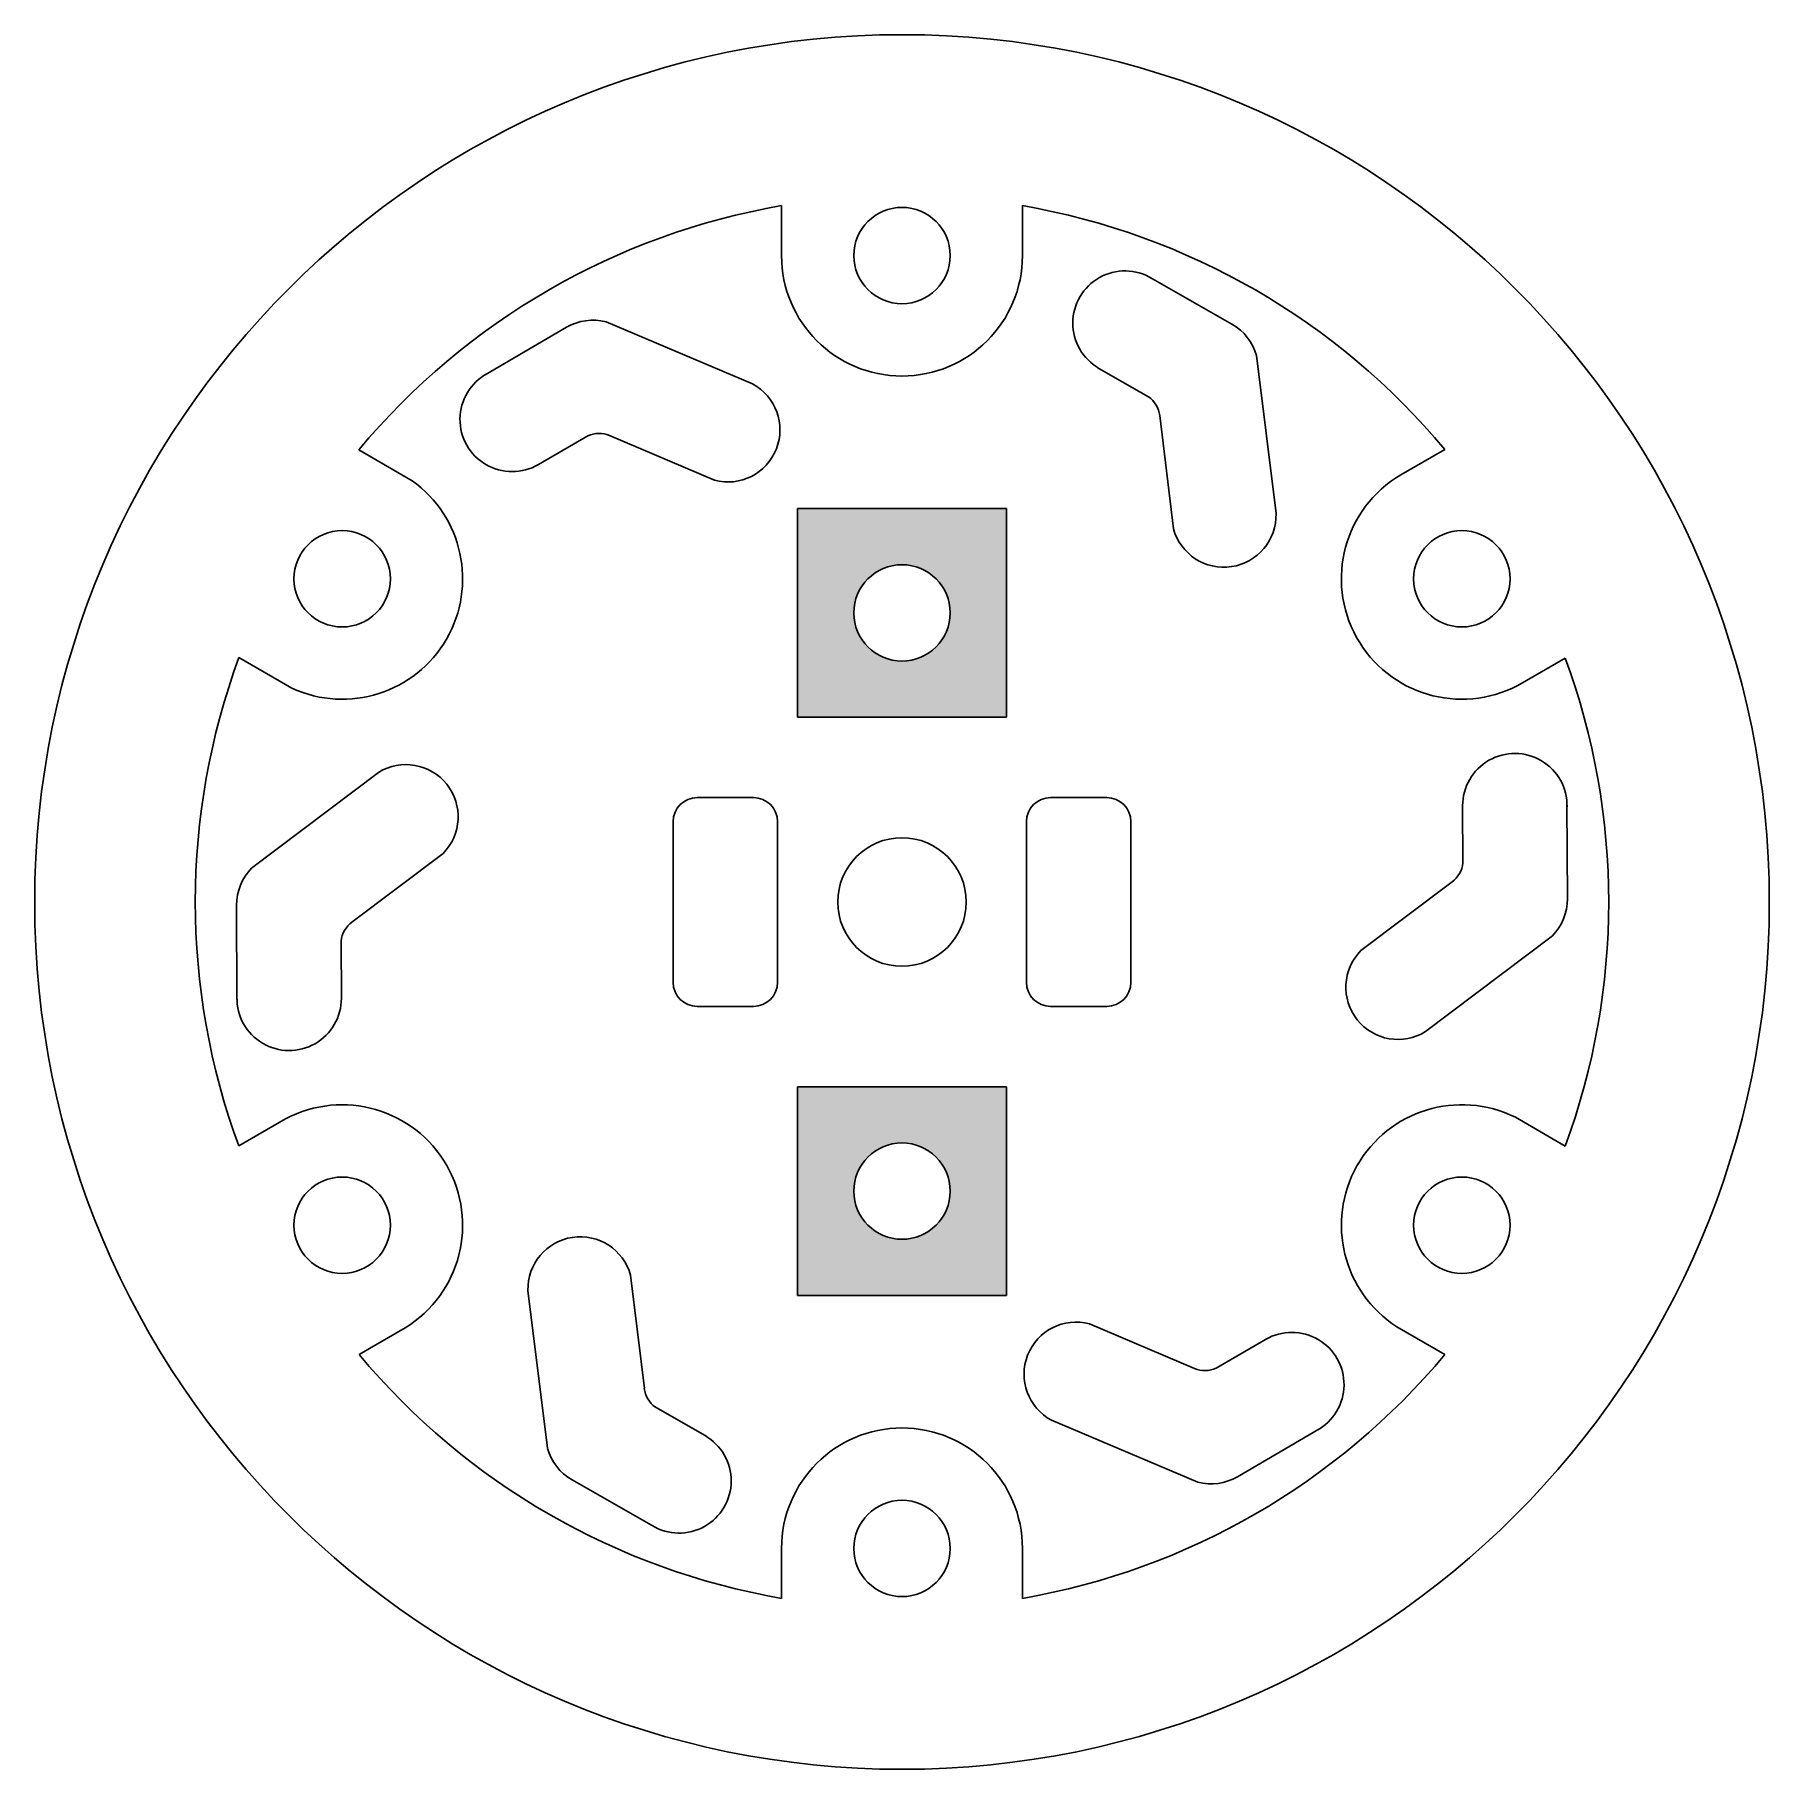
# Model space of a CAD drawing. Header units: millimetres. Extents: x 373.7 to 427.7, y 66.9 to 120.9.
import ezdxf

# ---------------------------------------------------------------- set-up
doc = ezdxf.new("R2010")
doc.units = ezdxf.units.MM
doc.layers.add('Default', color=7, linetype='Continuous')

msp = doc.modelspace()

# ---------------------------------------------------------------- hatches: boundary and pattern name
at = {"layer": 'Default', "linetype": 'Continuous'}
h = msp.add_hatch(color=1, dxfattribs=at)
h.paths.add_polyline_path([(403.947, 106.131), (397.447, 106.131), (397.447, 99.631), (403.947, 99.631)])
edge = h.paths.add_edge_path()
edge.add_ellipse((400.697, 102.881), major_axis=(1.5, 0), ratio=1, start_angle=0, end_angle=360)
h = msp.add_hatch(color=1, dxfattribs=at)
h.paths.add_polyline_path([(403.947, 88.131), (397.447, 88.131), (397.447, 81.631), (403.947, 81.631)])
edge = h.paths.add_edge_path()
edge.add_ellipse((400.697, 84.881), major_axis=(1.5, 0), ratio=1, start_angle=0, end_angle=360)

# ---------------------------------------------------------------- linework, layer by layer
at = {"layer": 'Default', "color": 7, "linetype": 'Continuous'}
for p, q in [((396.947, 114.005), (396.947, 115.559)), ((404.447, 114.005), (404.447, 115.559)), ((410.969, 111.872), (408.42, 113.327)), ((396.043, 110.012), (391.484, 111.94)), ((390.252, 111.772), (387.718, 110.292)), ((412.34, 105.977), (411.731, 110.889)), ((408.375, 109.61), (406.829, 110.493)), ((409.149, 105.5), (408.719, 109.024)), ((390.914, 108.395), (389.377, 107.498)), ((394.86, 107.009), (391.594, 108.399)), ((385.448, 106.994), (383.787, 107.954)), ((417.596, 107.967), (416.222, 107.174)), ((397.447, 106.131), (403.947, 106.131)), ((397.447, 99.631), (397.447, 106.131)), ((403.947, 106.131), (403.947, 99.631)), ((381.707, 100.534), (380.054, 101.488)), ((421.345, 101.475), (419.869, 100.623)), ((403.947, 99.631), (397.447, 99.631)), ((384.4, 97.916), (380.451, 94.932)), ((394.322, 97.131), (396.072, 97.131)), ((407.072, 97.131), (405.322, 97.131)), ((418.158, 95.096), (418.15, 96.876)), ((421.414, 93.981), (421.399, 96.915)), ((393.572, 91.381), (393.572, 96.381)), ((396.822, 96.381), (396.822, 91.381)), ((404.572, 96.381), (404.572, 91.381)), ((407.822, 91.381), (407.822, 96.381)), ((386.409, 95.391), (383.572, 93.256)), ((414.985, 92.371), (417.822, 94.505)), ((379.98, 93.781), (379.995, 90.846)), ((383.236, 92.666), (383.244, 90.885)), ((416.994, 89.845), (420.943, 92.83)), ((396.072, 90.631), (394.322, 90.631)), ((405.322, 90.631), (407.072, 90.631)), ((397.447, 88.131), (403.947, 88.131)), ((397.447, 81.631), (397.447, 88.131)), ((403.947, 88.131), (403.947, 81.631)), ((380.049, 86.287), (381.507, 87.129)), ((421.343, 86.282), (419.792, 87.178)), ((392.245, 82.262), (392.676, 78.738)), ((389.054, 81.784), (389.664, 76.873)), ((403.947, 81.631), (397.447, 81.631)), ((385.235, 80.625), (383.797, 79.795)), ((406.534, 80.752), (409.8, 79.363)), ((417.598, 79.797), (416.104, 80.66)), ((410.48, 79.366), (412.018, 80.264)), ((393.019, 78.151), (394.565, 77.268)), ((405.351, 77.749), (409.91, 75.821)), ((411.142, 75.99), (413.676, 77.469)), ((390.425, 75.89), (392.974, 74.435)), ((396.947, 73.756), (396.947, 72.203)), ((404.447, 73.756), (404.447, 72.203))]:
    msp.add_line(p, q, dxfattribs=at)
for centre, radius in [((400.697, 93.881), 27), ((400.697, 114.005), 1.5), ((383.269, 103.943), 1.5), ((418.125, 103.943), 1.5), ((400.697, 102.881), 1.5), ((400.697, 93.881), 2), ((400.697, 84.881), 1.5), ((400.697, 84.881), 1.5), ((383.269, 83.818), 1.5), ((418.125, 83.818), 1.5), ((400.697, 73.756), 1.5)]:
    msp.add_circle(centre, radius, dxfattribs=at)
for centre, radius, start, end in [((400.697, 93.881), 22, 99.8142, 140.2321), ((400.697, 93.881), 22, 39.8139, 80.1858), ((400.697, 114.005), 3.75, 180, 0), ((407.639, 111.902), 1.625, 58.8715, 240.1205), ((391.071, 110.368), 1.625, 75.2769, 120.2769), ((410.163, 110.461), 1.625, 15.2769, 60.2769), ((388.561, 108.903), 1.625, 118.8715, 300.1205), ((395.273, 108.581), 1.625, 255.2769, 61.7353), ((407.868, 108.92), 0.857, 6.958, 53.6863), ((391.258, 107.611), 0.857, 66.958, 113.6863), ((383.269, 103.943), 3.75, 245.3825, 54.4594), ((418.125, 103.943), 3.75, 120.4983, 297.7148), ((410.716, 105.928), 1.625, 195.2769, 1.7353), ((400.697, 93.881), 22, 159.7705, 200.1916), ((400.697, 93.881), 22, 339.7945, 20.1936), ((419.775, 96.88), 1.625, 358.8715, 180.1205), ((385.254, 96.534), 1.625, 315.2769, 121.7353), ((394.322, 96.381), 0.75, 90, 180), ((396.072, 96.381), 0.75, 0, 90), ((405.322, 96.381), 0.75, 90, 180), ((407.072, 96.381), 0.75, 0, 90), ((417.307, 95.19), 0.857, 306.958, 353.6863), ((381.605, 93.788), 1.625, 135.2769, 180.2769), ((419.789, 93.973), 1.625, 315.2769, 0.2769), ((384.087, 92.572), 0.857, 126.958, 173.6863), ((416.14, 91.227), 1.625, 135.2769, 301.7353), ((394.322, 91.381), 0.75, 180, 270), ((396.072, 91.381), 0.75, 270, 0), ((405.322, 91.381), 0.75, 180, 270), ((407.072, 91.381), 0.75, 270, 360), ((381.619, 90.882), 1.625, 178.8715, 0.1205), ((383.269, 83.818), 3.75, 301.6182, 118.0242), ((418.125, 83.818), 3.75, 63.6141, 237.3819), ((390.678, 81.834), 1.625, 15.2769, 181.7353), ((406.121, 79.18), 1.625, 75.2769, 241.7353), ((412.833, 78.858), 1.625, 298.8715, 120.1205), ((400.697, 93.881), 22, 219.8103, 260.1858), ((400.697, 93.881), 22, 279.8142, 320.1961), ((410.136, 80.151), 0.857, 246.958, 293.6863), ((393.526, 78.842), 0.857, 186.958, 233.6863), ((393.755, 75.859), 1.625, 238.8715, 60.1205), ((400.697, 73.756), 3.75, 0, 180), ((391.231, 77.301), 1.625, 195.2769, 240.2769), ((410.323, 77.393), 1.625, 255.2769, 300.2769)]:
    msp.add_arc(centre, radius, start, end, dxfattribs=at)

doc.saveas('drawing.dxf')
